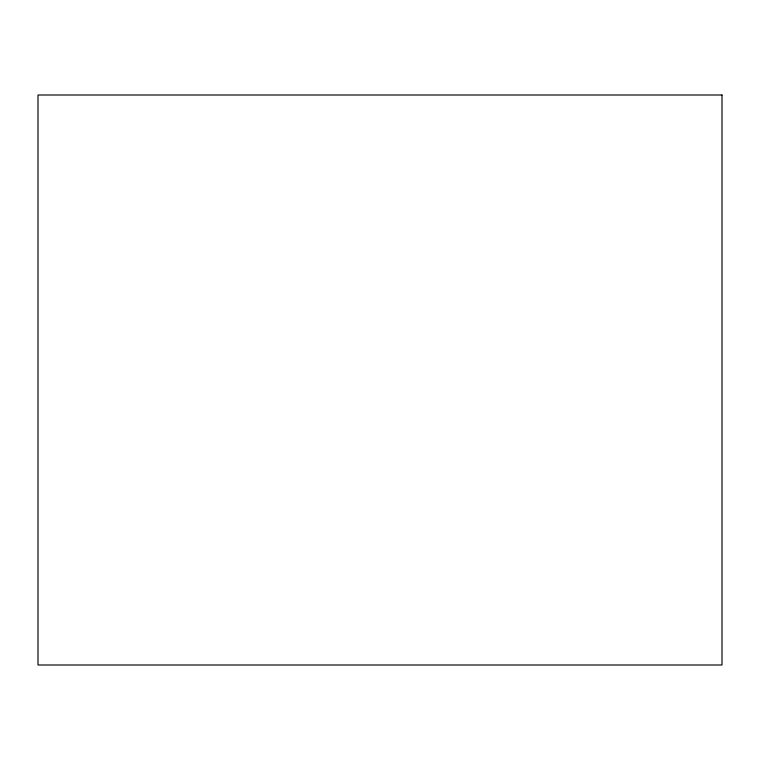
<?xml version="1.0" encoding="UTF-8"?>
<svg xmlns="http://www.w3.org/2000/svg" width="760" height="760" viewBox="0 0 760 760"><rect width="100%" height="100%" fill="white"/><g stroke="black" fill="none" stroke-linecap="round" stroke-linejoin="round"><path stroke-width="1.14" d="M722 95L38 95L38 665L722 665L722 95"/></g></svg>
